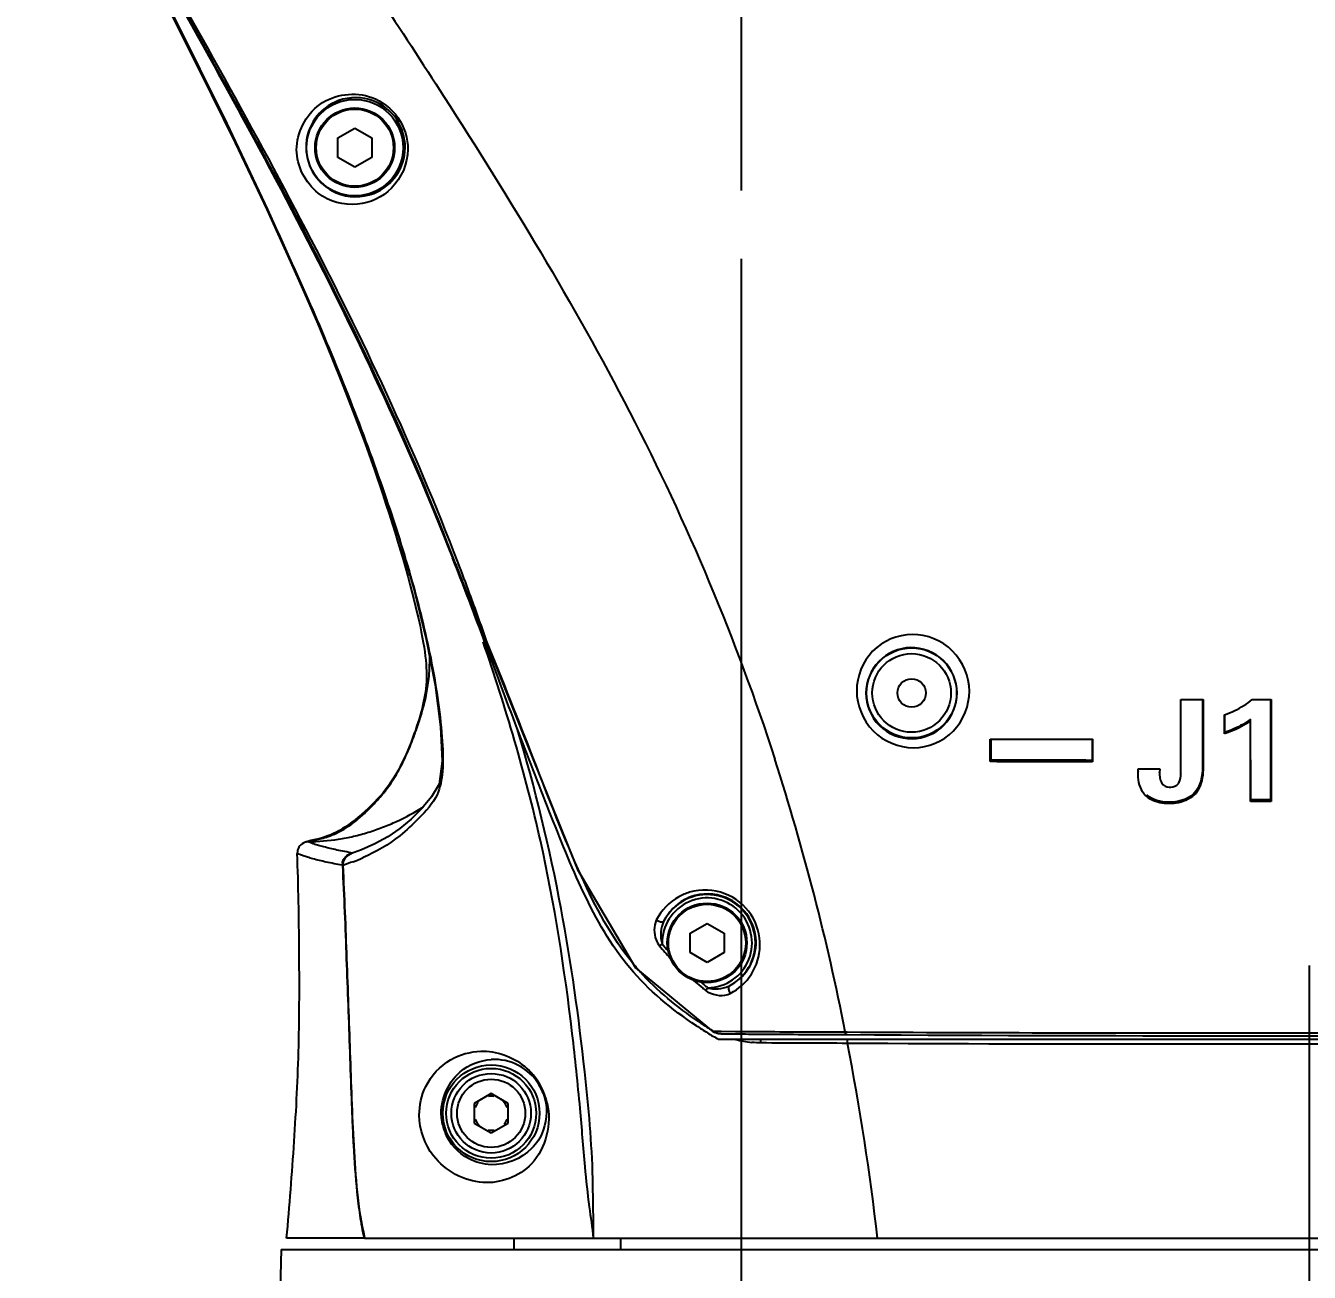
# Model space of a CAD drawing. Header units: millimetres. Extents: x 4086 to 8300, y 123 to 1549.
# Drawn here: x 7699.66 to 7727.9, y 1070.76 to 1098.19 of the extents above; entities that cross this region are included whole.
import ezdxf

# ---------------------------------------------------------------- set-up
doc = ezdxf.new("R2010")
doc.units = ezdxf.units.MM
doc.linetypes.add('CENTER', pattern=[0.6, 0.375, -0.075, 0.075, -0.075])
for name, color, linetype in [('中心线', 7, 'Continuous'), ('外形图', 7, 'Continuous'), ('尺寸标注', 7, 'Continuous'), ('运动范围', 7, 'Continuous')]:
    doc.layers.add(name, color=color, linetype=linetype)
doc.styles.add('思源黑', font='SourceHanSansCN-Normal.ttf')
doc.dimstyles.new('尺寸标注_1_4比例', dxfattribs={"dimtxt": 7, "dimasz": 6, "dimexe": 2, "dimexo": 1.5, "dimgap": 1, "dimtad": 1, "dimdec": 1, "dimlfac": 4, "dimdsep": 46, "dimtxsty": '思源黑', "dimcen": 0.09, "dimadec": 0, "dimazin": 0, "dimtp": 0.01, "dimtm": 0.01, "dimtfac": 1, "dimtdec": 1, "dimtofl": 0, "dimtmove": 0, "dimatfit": 3, "dimfxl": 1, "dimtolj": 1, "dimarcsym": 0})

# ---------------------------------------------------------------- blocks, each defined once
blk = doc.blocks.new('*D980')
at = {"layer": 'Defpoints', "color": 0}
for p in [(7715.4, 1094.563), (7727.9, 1010.479), (7715.4, 995.019)]:
    blk.add_point(p, dxfattribs=at)
at = {"layer": '尺寸标注', "color": 0, "lineweight": -2}
for p, q in [((7715.4, 1093.063), (7715.4, 993.019)), ((7727.9, 1008.979), (7727.9, 993.019)), ((7709.4, 995.019), (7703.4, 995.019)), ((7733.9, 995.019), (7739.9, 995.019))]:
    blk.add_line(p, q, dxfattribs=at)
at = {"layer": '尺寸标注', "color": 0}
for points in [[(7709.4, 994.019), (7709.4, 996.019), (7715.4, 995.019)], [(7733.9, 996.019), (7733.9, 994.019), (7727.9, 995.019)]]:
    blk.add_solid(points, dxfattribs=at)
at = {"layer": '尺寸标注', "color": 0, "insert": (7721.65, 999.643), "char_height": 7, "attachment_point": 5, "style": '思源黑'}
blk.add_mtext('\\A1;50', dxfattribs=at)
blk = doc.blocks.new('*D984')
at = {"layer": 'Defpoints', "color": 0}
for p in [(7499.925, 1108.508), (7727.9, 1017.2), (7499.925, 893.901)]:
    blk.add_point(p, dxfattribs=at)
at = {"layer": '尺寸标注', "color": 0, "lineweight": -2}
for p, q in [((7499.925, 1107.008), (7499.925, 891.901)), ((7727.9, 1015.7), (7727.9, 891.901)), ((7721.9, 893.901), (7505.925, 893.901))]:
    blk.add_line(p, q, dxfattribs=at)
at = {"layer": '尺寸标注', "color": 0}
for points in [[(7505.925, 894.901), (7505.925, 892.901), (7499.925, 893.901)], [(7721.9, 892.901), (7721.9, 894.901), (7727.9, 893.901)]]:
    blk.add_solid(points, dxfattribs=at)
at = {"layer": '尺寸标注', "color": 0, "insert": (7613.913, 898.526), "char_height": 7, "attachment_point": 5, "style": '思源黑'}
blk.add_mtext('\\A1;911.9', dxfattribs=at)
blk = doc.blocks.new('*D986')
at = {"layer": 'Defpoints', "color": 0}
for p in [(7460.272, 1323.983), (7715.4, 1323.983), (7637.619, 925.251)]:
    blk.add_point(p, dxfattribs=at)
at = {"layer": '尺寸标注', "color": 0, "lineweight": -2}
for p, q in [((7713.9, 1323.983), (7458.272, 1323.983)), ((7460.272, 931.251), (7460.272, 1317.983)), ((7636.119, 925.251), (7458.272, 925.251))]:
    blk.add_line(p, q, dxfattribs=at)
at = {"layer": '尺寸标注', "color": 0}
for points in [[(7461.272, 1317.983), (7459.272, 1317.983), (7460.272, 1323.983)], [(7459.272, 931.251), (7461.272, 931.251), (7460.272, 925.251)]]:
    blk.add_solid(points, dxfattribs=at)
at = {"layer": '尺寸标注', "color": 0, "insert": (7455.648, 1124.617), "char_height": 7, "attachment_point": 5, "rotation": 90, "style": '思源黑'}
blk.add_mtext('\\A1;1594.9', dxfattribs=at)
blk = doc.blocks.new('*D989')
at = {"layer": 'Defpoints', "color": 0}
for p in [(7667.75, 1108.508), (7727.9, 1015.325), (7727.9, 911.207)]:
    blk.add_point(p, dxfattribs=at)
at = {"layer": '尺寸标注', "color": 0, "lineweight": -2}
for p, q in [((7667.75, 1107.008), (7667.75, 909.207)), ((7727.9, 1013.825), (7727.9, 909.207)), ((7673.75, 911.207), (7721.9, 911.207))]:
    blk.add_line(p, q, dxfattribs=at)
at = {"layer": '尺寸标注', "color": 0}
for points in [[(7673.75, 912.207), (7673.75, 910.207), (7667.75, 911.207)], [(7721.9, 910.207), (7721.9, 912.207), (7727.9, 911.207)]]:
    blk.add_solid(points, dxfattribs=at)
at = {"layer": '尺寸标注', "color": 0, "insert": (7697.825, 915.832), "char_height": 7, "attachment_point": 5, "style": '思源黑'}
blk.add_mtext('\\A1;240.6', dxfattribs=at)
blk = doc.blocks.new('*D994')
at = {"layer": 'Defpoints', "color": 0}
for p in [(7715.4, 1071.508), (7727.9, 1012.325), (7715.4, 995.019)]:
    blk.add_point(p, dxfattribs=at)
at = {"layer": '尺寸标注', "color": 0, "lineweight": -2}
for p, q in [((7715.4, 1070.008), (7715.4, 993.019)), ((7727.9, 1010.825), (7727.9, 993.019)), ((7709.4, 995.019), (7703.4, 995.019)), ((7733.9, 995.019), (7739.9, 995.019))]:
    blk.add_line(p, q, dxfattribs=at)
at = {"layer": '尺寸标注', "color": 0}
for points in [[(7709.4, 994.019), (7709.4, 996.019), (7715.4, 995.019)], [(7733.9, 996.019), (7733.9, 994.019), (7727.9, 995.019)]]:
    blk.add_solid(points, dxfattribs=at)
at = {"layer": '尺寸标注', "color": 0, "insert": (7721.65, 999.643), "char_height": 7, "attachment_point": 5, "style": '思源黑'}
blk.add_mtext('\\A1;50', dxfattribs=at)
blk = doc.blocks.new('*D995')
at = {"layer": 'Defpoints', "color": 0}
for p in [(7715.4, 1084.172), (7727.9, 1012.325), (7715.4, 995.019)]:
    blk.add_point(p, dxfattribs=at)
at = {"layer": '尺寸标注', "color": 0, "lineweight": -2}
for p, q in [((7715.4, 1082.672), (7715.4, 993.019)), ((7727.9, 1010.825), (7727.9, 993.019)), ((7709.4, 995.019), (7703.4, 995.019)), ((7733.9, 995.019), (7739.9, 995.019))]:
    blk.add_line(p, q, dxfattribs=at)
at = {"layer": '尺寸标注', "color": 0}
for points in [[(7709.4, 994.019), (7709.4, 996.019), (7715.4, 995.019)], [(7733.9, 996.019), (7733.9, 994.019), (7727.9, 995.019)]]:
    blk.add_solid(points, dxfattribs=at)
at = {"layer": '尺寸标注', "color": 0, "insert": (7721.65, 999.643), "char_height": 7, "attachment_point": 5, "style": '思源黑'}
blk.add_mtext('\\A1;50', dxfattribs=at)
blk = doc.blocks.new('*D996')
at = {"layer": 'Defpoints', "color": 0}
for p in [(7715.4, 1084.172), (7727.9, 1013.825), (7715.4, 995.019)]:
    blk.add_point(p, dxfattribs=at)
at = {"layer": '尺寸标注', "color": 0, "lineweight": -2}
for p, q in [((7715.4, 1082.672), (7715.4, 993.019)), ((7727.9, 1012.325), (7727.9, 993.019)), ((7709.4, 995.019), (7703.4, 995.019)), ((7733.9, 995.019), (7739.9, 995.019))]:
    blk.add_line(p, q, dxfattribs=at)
at = {"layer": '尺寸标注', "color": 0}
for points in [[(7709.4, 994.019), (7709.4, 996.019), (7715.4, 995.019)], [(7733.9, 996.019), (7733.9, 994.019), (7727.9, 995.019)]]:
    blk.add_solid(points, dxfattribs=at)
at = {"layer": '尺寸标注', "color": 0, "insert": (7721.65, 999.643), "char_height": 7, "attachment_point": 5, "style": '思源黑'}
blk.add_mtext('\\A1;50', dxfattribs=at)

msp = doc.modelspace()

# ---------------------------------------------------------------- linework, layer by layer
at = {"layer": '中心线', "linetype": 'CENTER', "ltscale": 20}
for p, q in [((7715.4003, 1218.5081), (7715.4003, 1094.5633)), ((7727.9003, 1077.5081), (7727.9003, 1017.1997))]:
    msp.add_line(p, q, dxfattribs=at)
at = {"layer": '外形图'}
for p, q in [((7703.9895, 1096.2276), (7704.1371, 1095.9237)), ((7706.5279, 1095.7231), (7706.9003, 1095.9381)), ((7706.9003, 1095.9381), (7707.2727, 1095.7231)), ((7706.5279, 1095.2931), (7706.5279, 1095.7231)), ((7707.2727, 1095.7231), (7707.2727, 1095.2931)), ((7706.9003, 1095.0781), (7706.5279, 1095.2931)), ((7707.2727, 1095.2931), (7706.9003, 1095.0781)), ((7704.9612, 1094.1454), (7704.9769, 1094.1527)), ((7704.9816, 1094.1462), (7704.9803, 1094.1456)), ((7705.9358, 1092.0247), (7705.9583, 1091.9725)), ((7709.1017, 1086.3482), (7709.0507, 1086.482)), ((7709.1031, 1086.3485), (7709.0507, 1086.482)), ((7709.1159, 1086.3535), (7709.0633, 1086.487)), ((7709.1148, 1086.353), (7709.1159, 1086.3535)), ((7709.6332, 1085.0311), (7709.7855, 1084.6521)), ((7709.7564, 1084.6413), (7709.7162, 1084.7484)), ((7709.7855, 1084.6521), (7709.7985, 1084.6574)), ((7725.0754, 1083.3657), (7725.5642, 1083.3659)), ((7725.0754, 1081.7387), (7725.0754, 1083.3657)), ((7725.5503, 1083.3709), (7725.5512, 1081.8858)), ((7725.5642, 1083.3659), (7725.5642, 1081.8669)), ((7726.6422, 1083.3665), (7727.0621, 1083.3668)), ((7727.0621, 1083.3668), (7727.0621, 1081.1223)), ((7726.0327, 1082.6064), (7726.0327, 1083.0237)), ((7726.0402, 1082.6388), (7726.04, 1083.0324)), ((7726.603, 1081.122), (7726.603, 1082.8959)), ((7726.6102, 1081.1529), (7726.6094, 1082.935)), ((7720.9039, 1082.0306), (7720.9031, 1082.5062)), ((7723.1239, 1082.5016), (7723.1244, 1082.0255)), ((7726.0327, 1082.6064), (7726.0403, 1082.6389)), ((7720.8821, 1081.9965), (7720.8821, 1082.4949)), ((7723.1321, 1082.4929), (7723.1321, 1081.9943)), ((7720.8821, 1081.9965), (7720.9039, 1082.0306)), ((7723.1321, 1081.9943), (7723.1244, 1082.0253)), ((7724.1321, 1081.7653), (7724.1321, 1081.8356)), ((7724.1321, 1081.8356), (7724.2899, 1081.8356)), ((7724.2899, 1081.8356), (7724.4492, 1081.8355)), ((7724.4492, 1081.8355), (7724.61, 1081.8355)), ((7724.61, 1081.8355), (7724.6069, 1081.7559)), ((7725.0754, 1081.7387), (7725.0819, 1081.7517)), ((7725.5642, 1081.8669), (7725.5512, 1081.8858)), ((7724.6439, 1081.5353), (7724.6531, 1081.5208)), ((7725.033, 1081.531), (7725.0416, 1081.5455)), ((7724.3154, 1081.2341), (7724.3236, 1081.2631)), ((7724.8059, 1081.0731), (7724.8058, 1081.105)), ((7725.3703, 1081.2665), (7725.3612, 1081.2944)), ((7726.603, 1081.122), (7726.6102, 1081.153)), ((7727.0621, 1081.1223), (7726.603, 1081.122)), ((7727.0466, 1081.1529), (7726.6103, 1081.1528)), ((7727.0621, 1081.1223), (7727.0465, 1081.1531)), ((7706.8078, 1079.9655), (7706.8066, 1079.9651)), ((7706.6262, 1079.7169), (7706.6264, 1079.7132)), ((7706.6346, 1079.7136), (7706.6365, 1079.7137)), ((7711.7988, 1079.6254), (7713.0785, 1077.4562)), ((7714.2779, 1078.2231), (7714.6503, 1078.4381)), ((7714.6503, 1078.4381), (7715.0227, 1078.2231)), ((7713.6617, 1077.987), (7713.6065, 1077.9412)), ((7714.2779, 1077.7931), (7714.2779, 1078.2231)), ((7715.0227, 1078.2231), (7715.0227, 1077.7931)), ((7714.6503, 1077.5781), (7714.2779, 1077.7931)), ((7715.0227, 1077.7931), (7714.6503, 1077.5781)), ((7713.0785, 1077.4562), (7714.785, 1076.0486)), ((7714.666, 1077.0194), (7714.6204, 1076.9609)), ((7714.785, 1076.0486), (7714.794, 1076.0632)), ((7714.785, 1076.0486), (7714.9042, 1076.0111)), ((7714.794, 1076.0632), (7714.9022, 1076.0624)), ((7714.9022, 1076.0624), (7714.9621, 1076.062)), ((7714.9042, 1076.0111), (7714.9625, 1076.0072)), ((7714.9621, 1076.062), (7715.2728, 1076.0599)), ((7714.9665, 1076.0072), (7715.2721, 1076.0049)), ((7715.2721, 1076.0049), (7715.4932, 1076.0033)), ((7715.2728, 1076.0599), (7715.347, 1076.0594)), ((7715.347, 1076.0594), (7715.6997, 1076.0572)), ((7715.6997, 1076.0572), (7715.8302, 1076.0564)), ((7715.8302, 1076.0564), (7715.9165, 1076.0559)), ((7717.6911, 1076.0476), (7717.7327, 1076.0474)), ((7739.6362, 1075.8831), (7714.9016, 1075.8831)), ((7717.6907, 1075.9899), (7717.7253, 1075.9898)), ((7717.7253, 1075.9898), (7717.7413, 1075.9897)), ((7709.9003, 1074.6911), (7709.5253, 1074.4746)), ((7710.2753, 1074.4746), (7709.9003, 1074.6911)), ((7709.5253, 1074.4746), (7709.5253, 1074.0416)), ((7710.2753, 1074.0416), (7710.2753, 1074.4746)), ((7709.5253, 1074.0416), (7709.9003, 1073.8251)), ((7709.9003, 1073.8251), (7710.2753, 1074.0416)), ((7705.4004, 1071.5081), (7705.4006, 1071.5107)), ((7707.1133, 1071.5081), (7705.4004, 1071.5081)), ((7707.1133, 1071.5081), (7748.686, 1071.5081)), ((7710.4003, 1071.5081), (7710.4003, 1071.2581)), ((7712.7449, 1071.5081), (7712.7449, 1071.2581)), ((7712.7449, 1071.5081), (7712.7449, 1071.2581)), ((7705.2789, 1071.2581), (7705.2035, 1068.3798)), ((7705.2789, 1071.2581), (7750.5162, 1071.2581))]:
    msp.add_line(p, q, dxfattribs=at)
for points in [[(7701.7317, 1100.6735), (7702.6448, 1098.8822), (7703.4914, 1097.1955), (7704.2645, 1095.615), (7704.9612, 1094.1454)], [(7701.7418, 1100.7012), (7702.9027, 1098.4177), (7704.0809, 1096.0375), (7704.9803, 1094.1456)], [(7704.9612, 1094.1454), (7705.2084, 1093.611), (7705.4886, 1092.9942), (7705.7858, 1092.3247), (7706.086, 1091.629), (7706.3761, 1090.9344), (7706.6469, 1090.2619), (7706.8966, 1089.6165), (7707.125, 1089.0008), (7707.3315, 1088.4175), (7707.5135, 1087.8767)], [(7704.9803, 1094.1456), (7705.9488, 1091.9891), (7706.8872, 1089.6999), (7707.5487, 1087.8893)], [(7707.5135, 1087.8767), (7707.5839, 1087.6629), (7707.6538, 1087.4469), (7707.7207, 1087.2361), (7707.7848, 1087.0305), (7707.8461, 1086.83), (7707.9046, 1086.6346), (7707.9604, 1086.4443), (7708.0136, 1086.2589), (7708.064, 1086.0784), (7708.1118, 1085.9029), (7708.1569, 1085.7324), (7708.1993, 1085.5674), (7708.2384, 1085.4093), (7708.2741, 1085.2595), (7708.3064, 1085.1181), (7708.3355, 1084.9842), (7708.3617, 1084.8571), (7708.3849, 1084.7364), (7708.4054, 1084.622), (7708.423, 1084.5141), (7708.4379, 1084.4125), (7708.4501, 1084.3173), (7708.4598, 1084.2283), (7708.4672, 1084.1454), (7708.4726, 1084.067), (7708.4761, 1083.9902), (7708.4777, 1083.9127), (7708.4772, 1083.835), (7708.4745, 1083.758), (7708.4696, 1083.6822), (7708.4625, 1083.6077), (7708.4533, 1083.5344), (7708.4422, 1083.462), (7708.4293, 1083.39), (7708.4145, 1083.3176), (7708.3978, 1083.2442), (7708.3793, 1083.1692), (7708.359, 1083.0925), (7708.337, 1083.014), (7708.3132, 1082.934), (7708.2878, 1082.8526), (7708.2608, 1082.7698), (7708.2323, 1082.6858), (7708.2021, 1082.6008), (7708.1705, 1082.5148), (7708.1372, 1082.428), (7708.1023, 1082.3404), (7708.0655, 1082.2519), (7708.0268, 1082.1627), (7707.986, 1082.0728), (7707.943, 1081.9828), (7707.8978, 1081.8932), (7707.8506, 1081.8046), (7707.8012, 1081.7173), (7707.7498, 1081.6319), (7707.6962, 1081.5487), (7707.6404, 1081.4678), (7707.5825, 1081.3895), (7707.5224, 1081.3137), (7707.46, 1081.2401), (7707.3954, 1081.1684), (7707.3289, 1081.0986), (7707.2606, 1081.0304), (7707.1907, 1080.9635), (7707.1196, 1080.898), (7707.0483, 1080.8347), (7706.977, 1080.774), (7706.9059, 1080.7163), (7706.8354, 1080.662), (7706.7656, 1080.6114), (7706.6969, 1080.5649), (7706.6293, 1080.5224), (7706.5625, 1080.4836), (7706.4968, 1080.4484), (7706.4323, 1080.4168), (7706.3693, 1080.3885), (7706.3081, 1080.3636), (7706.2489, 1080.3419), (7706.1919, 1080.3231), (7706.137, 1080.307), (7706.0843, 1080.2932), (7706.0337, 1080.2812)], [(7707.5487, 1087.8893), (7707.86, 1086.9485), (7708.2033, 1085.7804), (7708.4725, 1084.6957), (7708.6699, 1083.6842), (7708.7885, 1082.7661), (7708.8214, 1082.004), (7708.7537, 1081.4982), (7708.5906, 1081.2189), (7708.3743, 1080.9659), (7708.1408, 1080.7316), (7707.8907, 1080.5241), (7707.6238, 1080.3426), (7707.3418, 1080.1872), (7707.0482, 1080.0552), (7706.8078, 1079.9655)], [(7709.1148, 1086.353), (7709.3305, 1085.8016), (7709.6332, 1085.0311)], [(7709.7855, 1084.6521), (7710.7922, 1082.1163), (7711.7988, 1079.6254)], [(7706.0337, 1080.2812), (7705.9353, 1080.2595), (7705.8853, 1080.2474), (7705.8332, 1080.232), (7705.7761, 1080.2091)], [(7715.8376, 1075.8064), (7715.835, 1075.8179), (7715.8328, 1075.8301), (7715.8312, 1075.8428), (7715.8301, 1075.856), (7715.8296, 1075.8695), (7715.8296, 1075.8831)], [(7717.732, 1075.8831), (7717.7316, 1075.8716), (7717.7316, 1075.8599), (7717.732, 1075.8483), (7717.7326, 1075.837), (7717.7336, 1075.8261), (7717.7349, 1075.8156), (7717.7364, 1075.8058), (7717.7385, 1075.7968)]]:
    msp.add_lwpolyline(points, dxfattribs=at)
for centre, radius in [((7706.9003, 1095.5081), 1.0625), ((7706.9003, 1095.5081), 0.875), ((7706.9003, 1095.5081), 0.85), ((7719.1503, 1083.5081), 0.9908), ((7719.1503, 1083.5081), 0.8658), ((7719.1503, 1083.5081), 0.3125), ((7714.6503, 1078.0081), 0.875), ((7714.6503, 1078.0081), 0.85), ((7709.9003, 1074.2581), 1.0638), ((7709.9003, 1074.2581), 0.9888), ((7709.9003, 1074.2581), 0.875), ((7709.9003, 1074.2581), 0.75)]:
    msp.add_circle(centre, radius, dxfattribs=at)
for centre, radius, start, end in [((7544.9487, 1018.6959), 176.9326, 25.989037, 26.699371), ((7706.9175, 1095.5211), 1.089, 110.03643, 180.6816), ((7706.9168, 1095.5214), 1.0884, 69.0406, 110.01026), ((7706.9152, 1095.5175), 1.0926, 359.50451, 69.03634), ((7592.9107, 1041.993), 123.6116, 24.955336, 25.867501), ((7706.9216, 1095.5202), 1.0931, 180.63509, 246.71734), ((7706.9183, 1095.5168), 1.0896, 291.48203, 359.54109), ((7706.9194, 1095.5159), 1.0883, 246.73682, 291.4451), ((7625.4602, 1057.1044), 87.7253, 23.457144, 24.976504), ((7597.276, 1042.5878), 120.0846, 20.554046, 21.371611), ((7654.2042, 1065.3576), 58.8494, 20.220986, 20.924769), ((7656.6277, 1066.2452), 56.2684, 19.10019, 20.22582), ((7714.6846, 1084.8521), 12.0779, 350.67901, 350.8674), ((7665.736, 1065.8261), 52.9511, 11.13007, 17.84333), ((7705.884, 1079.9836), 0.2499, 115.55167, 181.94363), ((7706.8724, 1079.7301), 0.2466, 172.83928, 183.06749), ((7706.8759, 1079.727), 0.2512, 126.79925, 131.89735), ((7705.141, 1084.2604), 4.7865, 291.11053, 293.92238), ((7714.6089, 1077.9671), 1.2046, 106.56821, 118.71987), ((7714.6089, 1077.9646), 1.207, 68.97441, 106.53418), ((7714.6503, 1078.0081), 0.9888, 270.90922, 181.22046), ((7714.6503, 1078.0081), 1.0638, 297.76024, 153.06515), ((7714.6606, 1078.0161), 1.0697, 110.37515, 118.91225), ((7714.6599, 1078.0178), 1.0678, 67.83681, 110.36982), ((7718.4555, 1081.9691), 6.232, 219.71565, 221.56463), ((7718.5091, 1082.0107), 6.3715, 219.6957, 222.88206), ((7717.5301, 1081.2695), 5.842, 219.3616, 221.8181), ((7718.875, 1082.4112), 6.9141, 229.07589, 229.54222), ((7719.029, 1082.5932), 7.1524, 229.54993, 231.2615), ((7719.0629, 1082.6619), 7.1534, 230.47238, 231.4091), ((7719.2134, 1082.8218), 7.4461, 231.25473, 231.91483), ((7719.1583, 1082.7827), 7.3073, 231.41533, 232.06462), ((7714.8678, 1077.2771), 0.4015, 231.96038, 236.18601), ((7714.8976, 1077.3218), 0.4551, 236.19368, 240.39459), ((7714.8105, 1077.5289), 0.5295, 254.16364, 257.9676), ((7719.9463, 1084.5861), 10.0589, 236.63864, 238.28872), ((7719.8621, 1084.3209), 9.6888, 236.13292, 237.61295), ((7720.5899, 1085.6263), 11.2821, 238.28501, 239.72261), ((7720.3264, 1085.0498), 10.553, 237.60428, 238.38246), ((7714.9597, 1076.0932), 0.1248, 190.13946, 194.52498), ((7715.9192, 1078.4646), 2.6614, 255.92523, 263.86463), ((7661.5638, 1064.9551), 57.213, 6.57688, 10.92343), ((7727.1641, 2773.2901), 1697.3266, 269.6819176, 270.3197374), ((7709.967, 1074.2894), 1.1536, 31.62469, 93.31233), ((7709.6969, 1074.1574), 1.4713, 12.67866, 40.05411), ((7709.9645, 1074.2891), 1.1559, 19.90874, 31.57321), ((7709.9003, 1074.2581), 0.375, 79.9994, 100.0006), ((7709.9003, 1074.2581), 0.375, 139.9994, 160.00059), ((7709.9003, 1074.2581), 0.375, 19.99941, 60), ((7709.9568, 1074.274), 1.1579, 188.66432, 203.10058), ((7709.9003, 1074.2581), 0.375, 199.99941, 240), ((7709.9003, 1074.2581), 0.375, 319.9994, 340.00059), ((7709.9003, 1074.2581), 0.375, 259.9994, 280.0006)]:
    msp.add_arc(centre, radius, start, end, dxfattribs=at)
for points, knots in [([(7701.7182, 1101.1014), (7703.0204, 1098.7043), (7705.7206, 1093.965), (7708.0518, 1089.0192), (7709.0507, 1086.482)], [0, 0, 0, 0, 0.5001151, 1, 1, 1, 1]), ([(7709.0633, 1086.487), (7708.0623, 1089.0236), (7705.7263, 1093.9673), (7703.0227, 1098.705), (7701.72, 1101.1019)], [0, 0, 0, 0, 0.4998892, 1, 1, 1, 1]), ([(7709.1156, 1086.3534), (7708.1148, 1088.979), (7705.7593, 1093.9688), (7703.0224, 1098.7399), (7701.7327, 1101.1024)], [0, 0, 0, 0, 0.5107496, 1, 1, 1, 1]), ([(7705.9335, 1101.0279), (7706.9396, 1099.5831), (7709.3899, 1095.8774), (7713.1603, 1089.7259), (7715.292, 1084.6806), (7716.1399, 1082.0511)], [0, 0, 0, 0, 0.2443454, 0.6165672, 1, 1, 1, 1]), ([(7709.1725, 1086.3752), (7708.2124, 1088.8864), (7705.9194, 1093.7694), (7703.246, 1098.4366), (7701.949, 1100.7942)], [0, 0, 0, 0, 0.49978, 1, 1, 1, 1]), ([(7705.6207, 1095.4609), (7705.6182, 1095.8341), (7706.0128, 1096.6397), (7706.9114, 1096.7478), (7707.2723, 1096.6147)], [0, 0, 0, 0, 0.4924321, 1, 1, 1, 1]), ([(7707.2723, 1096.6147), (7707.4997, 1096.5309), (7707.9164, 1096.2144), (7708.0685, 1095.7118), (7708.0659, 1095.4658)], [0, 0, 0, 0, 0.4962324, 1, 1, 1, 1]), ([(7708.0659, 1095.4658), (7708.0626, 1095.1575), (7707.8074, 1094.5539), (7706.9462, 1094.1561), (7705.9635, 1094.4193), (7705.6232, 1095.1061), (7705.6207, 1095.4609)], [0, 0, 0, 0, 0.2492897, 0.4712616, 0.7131091, 1, 1, 1, 1]), ([(7707.5527, 1087.8909), (7707.7601, 1087.2935), (7708.1403, 1086.0982), (7708.5915, 1084.3165), (7708.808, 1082.8686), (7708.8585, 1081.8601), (7708.7409, 1081.2045), (7708.3305, 1080.7644), (7707.813, 1080.2678), (7707.3684, 1080.0123), (7707.0819, 1079.8851)], [0, 0, 0, 0, 0.2117617, 0.4197386, 0.6151042, 0.7001845, 0.7584963, 0.8315474, 0.8950475, 1, 1, 1, 1]), ([(7707.5445, 1087.9002), (7707.537, 1087.8963), (7707.5271, 1087.891), (7707.517, 1087.8834), (7707.5141, 1087.88), (7707.5136, 1087.8785)], [0, 0, 0, 0, 0.6655061, 0.8730509, 1, 1, 1, 1]), ([(7707.5538, 1087.8876), (7707.5526, 1087.8877), (7707.5509, 1087.8878), (7707.5489, 1087.8887), (7707.5487, 1087.8893)], [0, 0, 0, 0, 0.6590602, 1, 1, 1, 1]), ([(7720.4206, 1083.5487), (7720.4186, 1083.8674), (7720.1456, 1084.5304), (7719.1675, 1084.9293), (7718.1997, 1084.5242), (7717.9415, 1083.87), (7717.9418, 1083.5579)], [0, 0, 0, 0, 0.2517905, 0.5046394, 0.7534517, 1, 1, 1, 1]), ([(7712.1503, 1071.5081), (7712.1314, 1071.7397), (7712.0476, 1072.2617), (7711.9533, 1073.2135), (7711.851, 1074.4883), (7711.6001, 1076.8915), (7711.0634, 1080.3622), (7710.2173, 1083.197), (7709.724, 1084.6308)], [0, 0, 0, 0, 0.0520963, 0.1183724, 0.2143902, 0.3387686, 0.6600834, 1, 1, 1, 1]), ([(7711.8862, 1079.4747), (7711.5018, 1080.3228), (7710.8349, 1082.0634), (7710.1508, 1083.7953), (7709.7985, 1084.6574)], [0, 0, 0, 0, 0.4999763, 1, 1, 1, 1]), ([(7720.1498, 1083.5081), (7720.1488, 1083.7658), (7719.9256, 1084.3042), (7719.1282, 1084.6137), (7718.3557, 1084.28), (7718.146, 1083.7579), (7718.1449, 1083.5081)], [0, 0, 0, 0, 0.2525419, 0.5068883, 0.755193, 1, 1, 1, 1]), ([(7705.8774, 1080.2336), (7705.899, 1080.2437), (7705.9545, 1080.2592), (7706.0522, 1080.2791), (7706.1767, 1080.3066), (7706.3898, 1080.3697), (7706.6244, 1080.48), (7706.8675, 1080.6443), (7707.0677, 1080.8129), (7707.2756, 1081.015), (7707.4535, 1081.2061), (7707.5966, 1081.383), (7707.7505, 1081.5977), (7707.9359, 1081.9191), (7708.0981, 1082.2813), (7708.2223, 1082.6051), (7708.3136, 1082.8702), (7708.3996, 1083.1543), (7708.4631, 1083.4088), (7708.5052, 1083.6345), (7708.531, 1083.832), (7708.5471, 1084.0583), (7708.5497, 1084.2197), (7708.5487, 1084.3059)], [0, 0, 0, 0, 0.0136316, 0.0327683, 0.0571859, 0.0865942, 0.1599404, 0.2043694, 0.2543551, 0.309588, 0.370353, 0.4037121, 0.4397957, 0.5214898, 0.6156729, 0.6667197, 0.7200962, 0.7761825, 0.8366563, 0.8701703, 0.9076186, 0.9506334, 1, 1, 1, 1]), ([(7717.9418, 1083.5579), (7717.9421, 1083.2389), (7718.2111, 1082.5741), (7719.1883, 1082.1685), (7720.162, 1082.5728), (7720.4225, 1083.233), (7720.4206, 1083.5487)], [0, 0, 0, 0, 0.251108, 0.5031036, 0.7514681, 1, 1, 1, 1]), ([(7718.1449, 1083.5081), (7718.1437, 1083.2503), (7718.3629, 1082.7099), (7719.1585, 1082.3942), (7719.9387, 1082.7245), (7720.1507, 1083.2541), (7720.1498, 1083.5081)], [0, 0, 0, 0, 0.2514692, 0.5045193, 0.7522363, 1, 1, 1, 1]), ([(7727.0456, 1083.3709), (7727.0457, 1083.1827), (7727.0461, 1082.4434), (7727.0464, 1081.7041), (7727.0466, 1081.153)], [0, 0, 0, 0, 0.254611, 1, 1, 1, 1]), ([(7726.603, 1082.8959), (7726.4803, 1082.7978), (7726.2853, 1082.701), (7726.086, 1082.6252), (7726.0327, 1082.6064)], [0, 0, 0, 0, 0.7352468, 1, 1, 1, 1]), ([(7712.1503, 1071.5081), (7712.1597, 1071.7053), (7712.1429, 1072.1427), (7712.1379, 1073.366), (7711.9366, 1075.5945), (7711.4745, 1078.9197), (7710.8659, 1081.4226), (7710.4748, 1082.7264)], [0, 0, 0, 0, 0.0520596, 0.1152262, 0.322587, 0.6411173, 1, 1, 1, 1]), ([(7714.4147, 1076.1847), (7713.8743, 1076.5407), (7712.8547, 1077.3831), (7711.8918, 1079.1015), (7711.1758, 1080.9081), (7710.7093, 1082.1208), (7710.4748, 1082.7264)], [0, 0, 0, 0, 0.2495159, 0.4992243, 0.7495927, 1, 1, 1, 1]), ([(7724.1321, 1081.7653), (7724.1339, 1081.7688), (7724.1378, 1081.7754), (7724.1419, 1081.782), (7724.1439, 1081.7852)], [0, 0, 0, 0, 0.5115671, 1, 1, 1, 1]), ([(7724.3154, 1081.2341), (7724.283, 1081.2626), (7724.1589, 1081.4122), (7724.1321, 1081.6174), (7724.1321, 1081.7653)], [0, 0, 0, 0, 0.2262275, 1, 1, 1, 1]), ([(7724.6069, 1081.7559), (7724.6051, 1081.7593), (7724.6014, 1081.766), (7724.5977, 1081.7726), (7724.5959, 1081.7759)], [0, 0, 0, 0, 0.5059925, 1, 1, 1, 1]), ([(7725.5642, 1081.8669), (7725.5642, 1081.7111), (7725.5365, 1081.4867), (7725.4115, 1081.3078), (7725.3703, 1081.2665)], [0, 0, 0, 0, 0.7275997, 1, 1, 1, 1]), ([(7724.8184, 1081.4356), (7724.8244, 1081.4356), (7724.8362, 1081.4358), (7724.8479, 1081.4364), (7724.8537, 1081.4368)], [0, 0, 0, 0, 0.5091105, 1, 1, 1, 1]), ([(7725.0154, 1081.5063), (7725.0187, 1081.5102), (7725.0249, 1081.5182), (7725.0304, 1081.5267), (7725.033, 1081.531)], [0, 0, 0, 0, 0.5042101, 1, 1, 1, 1]), ([(7724.8059, 1081.0731), (7724.6776, 1081.0731), (7724.4955, 1081.1032), (7724.3502, 1081.2034), (7724.3154, 1081.2341)], [0, 0, 0, 0, 0.7343869, 1, 1, 1, 1]), ([(7725.3703, 1081.2665), (7725.2669, 1081.1627), (7725.061, 1081.0831), (7724.8609, 1081.0731), (7724.8059, 1081.0731)], [0, 0, 0, 0, 0.7270474, 1, 1, 1, 1]), ([(7705.877, 1080.2336), (7706.1002, 1080.2399), (7706.4353, 1080.2647), (7706.8741, 1080.3493), (7707.1974, 1080.4375), (7707.5137, 1080.5481), (7707.925, 1080.7225), (7708.221, 1080.8826), (7708.4082, 1081.0047)], [0, 0, 0, 0, 0.249965, 0.3749283, 0.4999199, 0.6248659, 0.7497994, 1, 1, 1, 1]), ([(7705.4006, 1071.5107), (7705.4317, 1071.8662), (7705.4909, 1072.5748), (7705.5686, 1073.6351), (7705.6304, 1074.6906), (7705.6712, 1075.7439), (7705.6825, 1076.7972), (7705.6785, 1077.8524), (7705.6649, 1078.912), (7705.6463, 1079.6201), (7705.6342, 1079.9752)], [0, 0, 0, 0, 0.1263517, 0.2517035, 0.3763687, 0.5006484, 0.6248439, 0.7492664, 0.8742173, 1, 1, 1, 1]), ([(7706.6262, 1079.7169), (7706.506, 1079.7388), (7706.2883, 1079.7798), (7706.0337, 1079.8416), (7705.8674, 1079.8908), (7705.7712, 1079.9223), (7705.6956, 1079.9498), (7705.6521, 1079.967), (7705.6342, 1079.9751)], [0, 0, 0, 0, 0.356917, 0.6468073, 0.7648493, 0.8636599, 0.9422789, 1, 1, 1, 1]), ([(7705.877, 1080.2336), (7705.8684, 1080.2333), (7705.8338, 1080.2305), (7705.7997, 1080.2204), (7705.7761, 1080.2091)], [0, 0, 0, 0, 0.2473776, 1, 1, 1, 1]), ([(7706.8576, 1079.9848), (7706.7397, 1080.0055), (7706.5252, 1080.0449), (7706.2736, 1080.1043), (7706.1078, 1080.1514), (7706.0118, 1080.1818), (7705.9369, 1080.2082), (7705.8944, 1080.2254), (7705.877, 1080.2336)], [0, 0, 0, 0, 0.3543723, 0.6453662, 0.7646971, 0.8644719, 0.9432005, 1, 1, 1, 1]), ([(7706.6264, 1079.7132), (7706.6447, 1079.371), (7706.6757, 1078.6862), (7706.713, 1077.6587), (7706.7506, 1076.6313), (7706.7889, 1075.6038), (7706.8166, 1074.7475), (7706.8441, 1074.0625), (7706.877, 1073.378), (7706.9239, 1072.6938), (7707.0064, 1072.0133), (7707.0659, 1071.6754), (7707.1026, 1071.5081)], [0, 0, 0, 0, 0.1250028, 0.2500062, 0.3750097, 0.5000131, 0.6250166, 0.6875182, 0.7500197, 0.8750116, 0.9375089, 1, 1, 1, 1]), ([(7706.6277, 1079.7608), (7706.6314, 1079.7899), (7706.6493, 1079.8472), (7706.6863, 1079.8944), (7706.7081, 1079.914)], [0, 0, 0, 0, 0.4999741, 1, 1, 1, 1]), ([(7706.6346, 1079.7136), (7706.6709, 1079.0291), (7706.7194, 1077.659), (7706.7953, 1075.603), (7706.8608, 1073.5513), (7706.963, 1072.1762), (7707.1133, 1071.5081)], [0, 0, 0, 0, 0.2500657, 0.5001342, 0.7501977, 1, 1, 1, 1]), ([(7707.1233, 1071.5081), (7706.9697, 1072.1755), (7706.865, 1073.5509), (7706.7982, 1075.6026), (7706.7217, 1077.6589), (7706.673, 1079.0291), (7706.6365, 1079.7137)], [0, 0, 0, 0, 0.2497909, 0.4998573, 0.7499301, 1, 1, 1, 1]), ([(7715.1618, 1076.8967), (7715.3472, 1076.9924), (7715.6794, 1077.2947), (7715.8812, 1077.9606), (7715.6795, 1078.6766), (7715.272, 1079.0028), (7715.0419, 1079.0912)], [0, 0, 0, 0, 0.229299, 0.4680317, 0.7290433, 1, 1, 1, 1]), ([(7715.1458, 1077.0667), (7715.3069, 1077.149), (7715.5979, 1077.4078), (7715.7859, 1077.9857), (7715.6241, 1078.6233), (7715.2675, 1078.9233), (7715.0627, 1079.0067)], [0, 0, 0, 0, 0.2257694, 0.461747, 0.7240048, 1, 1, 1, 1]), ([(7713.5335, 1078.5056), (7713.4703, 1078.3779), (7713.4794, 1078.1539), (7713.573, 1077.9816), (7713.6065, 1077.9412)], [0, 0, 0, 0, 0.7308418, 1, 1, 1, 1]), ([(7715.0675, 1077.0333), (7715.081, 1077.0379), (7715.1075, 1077.0481), (7715.1332, 1077.0602), (7715.1458, 1077.0667)], [0, 0, 0, 0, 0.5016379, 1, 1, 1, 1]), ([(7714.9625, 1076.0072), (7714.9273, 1076.0067), (7714.8662, 1076.0004), (7714.8423, 1076.0487), (7714.8389, 1076.0619)], [0, 0, 0, 0, 0.7199687, 1, 1, 1, 1]), ([(7717.7253, 1075.9898), (7717.7176, 1075.9894), (7717.6963, 1076.0082), (7717.6956, 1076.0329), (7717.6951, 1076.0488)], [0, 0, 0, 0, 0.3243631, 1, 1, 1, 1]), ([(7717.7327, 1076.0474), (7719.284, 1076.0376), (7725.5851, 1076.0213), (7731.8862, 1076.0351), (7736.6358, 1076.0565)], [0, 0, 0, 0, 0.2462051, 1, 1, 1, 1]), ([(7736.637, 1075.8055), (7735.0759, 1075.7985), (7728.777, 1075.7803), (7722.478, 1075.7668), (7717.7402, 1075.7968)], [0, 0, 0, 0, 0.2478272, 1, 1, 1, 1]), ([(7709.7175, 1072.7347), (7709.3072, 1072.7625), (7708.5747, 1073.1623), (7708.2469, 1074.1165), (7708.4249, 1074.9236), (7708.9418, 1075.4773), (7709.4438, 1075.6171), (7709.6749, 1075.6238)], [0, 0, 0, 0, 0.2853358, 0.5047465, 0.654918, 0.8395702, 1, 1, 1, 1]), ([(7708.8122, 1074.0996), (7708.7547, 1074.4775), (7709.0257, 1075.1928), (7709.6566, 1075.4271), (7709.9003, 1075.4411)], [0, 0, 0, 0, 0.6102661, 1, 1, 1, 1]), ([(7709.6749, 1075.6238), (7709.758, 1075.6262), (7710.1848, 1075.6029), (7710.6019, 1075.3673), (7710.8231, 1075.1041)], [0, 0, 0, 0, 0.1947608, 1, 1, 1, 1]), ([(7711.0513, 1074.6827), (7711.142, 1074.4321), (7711.1367, 1073.961), (7710.7297, 1073.3213), (7710.2193, 1073.1137), (7709.9003, 1073.1266)], [0, 0, 0, 0, 0.3579161, 0.5712009, 1, 1, 1, 1]), ([(7711.1323, 1074.4803), (7711.233, 1074.0325), (7711.015, 1073.0419), (7710.0988, 1072.7088), (7709.7175, 1072.7347)], [0, 0, 0, 0, 0.5456789, 1, 1, 1, 1]), ([(7709.9003, 1073.1266), (7709.7294, 1073.1334), (7709.3049, 1073.244), (7708.9912, 1073.5871), (7708.8918, 1073.8198)], [0, 0, 0, 0, 0.403332, 1, 1, 1, 1])]:
    msp.add_open_spline(points, degree=3, knots=knots, dxfattribs=at)
for points in [[(7705.9583, 1091.9725), (7706.5376, 1090.6316), (7707.0778, 1089.2722), (7707.5527, 1087.8909)], [(7707.5136, 1087.8785), (7707.5134, 1087.8779), (7707.5133, 1087.8772), (7707.5135, 1087.8767)], [(7709.7985, 1084.6574), (7709.5604, 1085.2184), (7709.3398, 1085.7867), (7709.1159, 1086.3535)], [(7710.4748, 1082.7264), (7710.2285, 1083.3621), (7709.9957, 1084.0029), (7709.7564, 1084.6413)], [(7726.2602, 1083.1189), (7726.397, 1083.1847), (7726.5287, 1083.2658), (7726.6422, 1083.3665)], [(7726.0327, 1083.0237), (7726.11, 1083.0518), (7726.1861, 1083.0833), (7726.2602, 1083.1189)], [(7726.4369, 1082.8164), (7726.3115, 1082.744), (7726.1766, 1082.6877), (7726.0403, 1082.6389)], [(7726.6094, 1082.9351), (7726.5559, 1082.8903), (7726.4974, 1082.8513), (7726.4369, 1082.8164)], [(7720.8821, 1082.4949), (7721.6321, 1082.4938), (7722.3821, 1082.4932), (7723.1321, 1082.4929)], [(7723.1321, 1081.9943), (7722.3821, 1081.9947), (7721.6321, 1081.9953), (7720.8821, 1081.9965)], [(7723.1244, 1082.0256), (7722.3843, 1082.0266), (7721.6441, 1082.0282), (7720.9039, 1082.0306)], [(7724.6069, 1081.7559), (7724.6054, 1081.7178), (7724.6064, 1081.6794), (7724.6119, 1081.6417)], [(7725.033, 1081.531), (7725.069, 1081.5918), (7725.0754, 1081.668), (7725.0754, 1081.7387)], [(7725.5512, 1081.8858), (7725.5513, 1081.6788), (7725.5074, 1081.4411), (7725.3612, 1081.2944)], [(7724.6119, 1081.6417), (7724.6181, 1081.5996), (7724.6302, 1081.5567), (7724.6531, 1081.5208)], [(7724.6531, 1081.5208), (7724.6864, 1081.4685), (7724.7564, 1081.4356), (7724.8184, 1081.4356)], [(7724.8537, 1081.4368), (7724.9122, 1081.4412), (7724.9773, 1081.4616), (7725.0154, 1081.5063)], [(7724.8058, 1081.105), (7724.6367, 1081.1051), (7724.4505, 1081.1512), (7724.3236, 1081.2631)], [(7725.3612, 1081.2944), (7725.2231, 1081.1559), (7725.0014, 1081.1049), (7724.8058, 1081.105)], [(7706.8066, 1079.9651), (7706.7103, 1079.9328), (7706.6292, 1079.8151), (7706.6346, 1079.7136)], [(7706.6365, 1079.7137), (7706.6307, 1079.8147), (7706.7107, 1079.933), (7706.8066, 1079.9651)], [(7706.7254, 1079.9281), (7706.7563, 1079.9512), (7706.7935, 1079.9675), (7706.8314, 1079.9745)], [(7706.8649, 1079.7951), (7706.7895, 1079.766), (7706.7134, 1079.7386), (7706.6365, 1079.7137)], [(7713.0133, 1077.5644), (7712.5443, 1078.1359), (7712.1915, 1078.8013), (7711.8862, 1079.4747)], [(7714.03, 1079.0235), (7713.8204, 1078.9085), (7713.6395, 1078.72), (7713.5335, 1078.5056)], [(7714.1434, 1078.9524), (7713.9569, 1078.8494), (7713.7962, 1078.6811), (7713.7019, 1078.49)], [(7713.7019, 1078.49), (7713.6749, 1078.4405), (7713.5801, 1078.4738), (7713.5335, 1078.5056)], [(7713.7019, 1078.49), (7713.6264, 1078.3397), (7713.6105, 1078.1472), (7713.6617, 1077.987)], [(7714.4629, 1076.276), (7713.9947, 1076.5903), (7713.5522, 1076.9539), (7713.1762, 1077.3742)], [(7714.6728, 1076.926), (7714.8147, 1076.8452), (7715.0167, 1076.8219), (7715.1618, 1076.8967)], [(7714.7001, 1077.011), (7714.7435, 1077.0017), (7714.7881, 1076.9974), (7714.8325, 1076.9968)], [(7714.8325, 1076.9968), (7714.9118, 1076.9958), (7714.9926, 1077.0075), (7715.0675, 1077.0333)], [(7715.1458, 1077.0667), (7715.0962, 1077.0389), (7715.1286, 1076.943), (7715.1618, 1076.8967)], [(7715.9165, 1076.0559), (7716.508, 1076.0526), (7717.0996, 1076.0499), (7717.6911, 1076.0476)], [(7715.4932, 1076.0033), (7715.6738, 1076.002), (7715.8543, 1076.0008), (7716.0349, 1075.9996)], [(7715.8376, 1075.8064), (7715.7698, 1075.8068), (7715.7021, 1075.8113), (7715.6347, 1075.8184)], [(7717.7402, 1075.7968), (7717.106, 1075.7996), (7716.4718, 1075.8026), (7715.8376, 1075.8064)], [(7716.0349, 1075.9996), (7716.5868, 1075.9959), (7717.1387, 1075.9927), (7717.6907, 1075.9899)]]:
    msp.add_open_spline(points, degree=3, dxfattribs=at)
at = {"layer": '运动范围'}
for radius, start, end in [(215.4751, 10, 225), (47.6502, 81.96492, 236.57196)]:
    msp.add_arc((7715.4003, 1108.5081), radius, start, end, dxfattribs=at)

# ---------------------------------------------------------------- dimensions: what is measured, and where the dimension line sits
at = {"layer": '尺寸标注'}
dim = msp.add_linear_dim(base=(7460.272, 1323.9832), p1=(7637.6186, 925.2512), p2=(7715.4003, 1323.9832), angle=90, dimstyle='尺寸标注_1_4比例', dxfattribs=at)
dim.commit()
dim.dimension.update_dxf_attribs({"geometry": '*D986', "text_midpoint": (7455.6476, 1124.6172)})
for base, p1, p2, picture, middle in [((7499.9252, 893.9015), (7727.9003, 1017.1997), (7499.9252, 1108.5081), '*D984', (7613.9128, 898.5258)), ((7727.9003, 911.2073), (7667.7501, 1108.5081), (7727.9003, 1015.3247), '*D989', (7697.8252, 915.8316))]:
    dim = msp.add_linear_dim(base=base, p1=p1, p2=p2, dimstyle='尺寸标注_1_4比例', dxfattribs=at)
    dim.commit()
    dim.dimension.update_dxf_attribs({"geometry": picture, "text_midpoint": middle})
for p1, p2, picture in [((7727.9003, 1010.4789), (7715.4003, 1094.5633), '*D980'), ((7727.9003, 1012.3247), (7715.4003, 1084.1722), '*D995'), ((7727.9003, 1013.8247), (7715.4003, 1084.1722), '*D996'), ((7727.9003, 1012.3247), (7715.4003, 1071.5081), '*D994')]:
    dim = msp.add_linear_dim(base=(7715.4003, 995.0185), p1=p1, p2=p2, dimstyle='尺寸标注_1_4比例', dxfattribs=at)
    dim.commit()
    dim.dimension.update_dxf_attribs({"geometry": picture, "text_midpoint": (7721.6503, 995.0185), "dimtype": 160})

doc.saveas('drawing.dxf')
